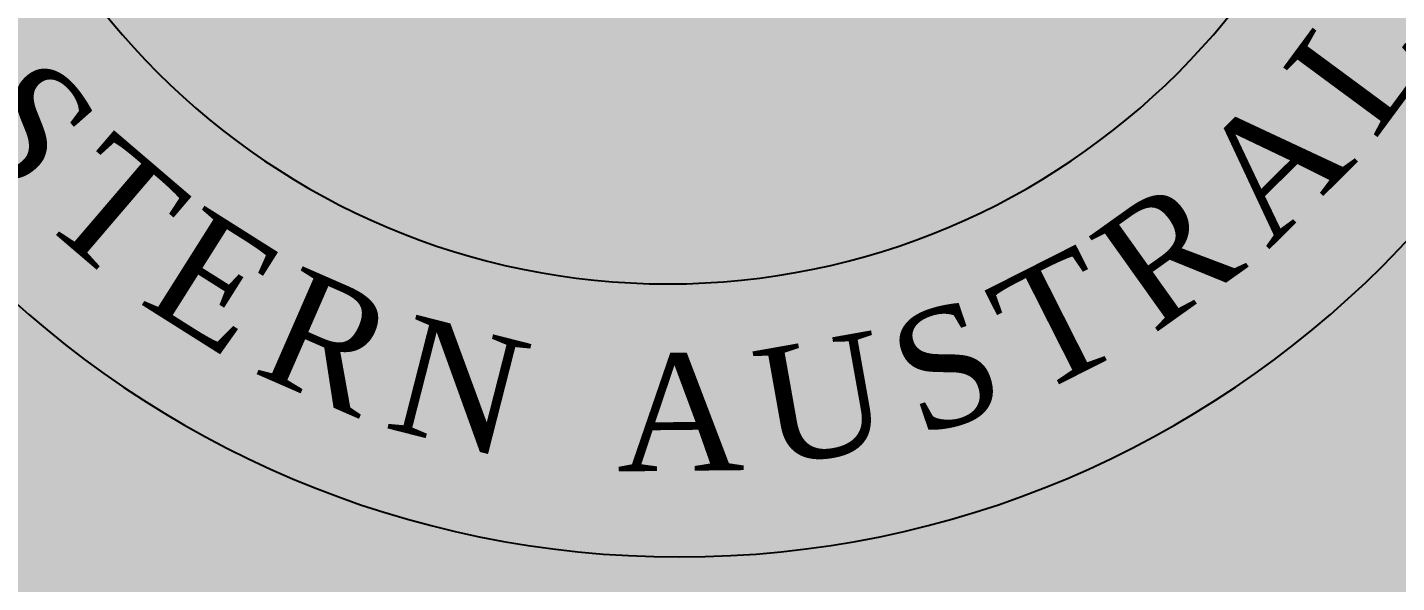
# Model space of a CAD drawing. Header units: millimetres. Extents: x 0 to 900, y 0 to 1200.
# Drawn here: x 75.7 to 158.4, y 1023.3 to 1056.8 of the extents above; entities that cross this region are included whole.
import ezdxf

# ---------------------------------------------------------------- set-up
doc = ezdxf.new("R2010")
doc.units = ezdxf.units.MM
doc.layers.add('GSCOLORFILL', color=3, linetype='Continuous', lineweight=0)
doc.layers.add('L18', color=4, linetype='Continuous')
doc.layers.add('Layer 1', color=1, linetype='Continuous')
doc.layers.add('YELLOW', color=7, linetype='Continuous', true_color=0xfedb00)
doc.styles.add('Style 21', font='times.ttf', dxfattribs={"width": 0.999999, "height": 1.659959})
doc.styles.add('Style 22', font='times.ttf', dxfattribs={"width": 0.999999, "height": 1.659959})
doc.styles.add('Style 23', font='times.ttf', dxfattribs={"width": 0.999999, "height": 1.659959})
doc.styles.add('Style 24', font='times.ttf', dxfattribs={"width": 0.999999, "height": 1.659959})
doc.styles.add('Style 25', font='times.ttf', dxfattribs={"width": 0.999999, "height": 1.659959})
doc.styles.add('Style 27', font='times.ttf', dxfattribs={"width": 0.999999, "height": 1.659959})
doc.styles.add('Style 28', font='times.ttf', dxfattribs={"width": 0.999999, "height": 1.659959})
doc.styles.add('Style 29', font='times.ttf', dxfattribs={"width": 0.999999, "height": 1.659959})
doc.styles.add('Style 30', font='times.ttf', dxfattribs={"width": 0.999999, "height": 1.659959})
doc.styles.add('Style 31', font='times.ttf', dxfattribs={"width": 0.999999, "height": 1.659959})
doc.styles.add('Style 32', font='times.ttf', dxfattribs={"width": 0.999999, "height": 1.659959})
doc.styles.add('Style 33', font='times.ttf', dxfattribs={"width": 0.999999, "height": 1.659959})

# ---------------------------------------------------------------- blocks, each defined once
blk = doc.blocks.new('*U45')
at = {"layer": 'GSCOLORFILL', "true_color": 0xfedb00, "transparency": 33554687}
blk.add_hatch(color=40, dxfattribs=at).paths.add_polyline_path([(-350, -600), (350, -600, 0.414214), (450, -500), (450, 500, 0.414214), (350, 600), (-350, 600, 0.414214), (-450, 500), (-450, -500, 0.414214)])
blk = doc.blocks.new('StateGovtLogo')
at = {"layer": 'L18'}
for points in [[(28.257, 15.244), (28.257, 7.47), (21.955, 1.167), (14.181, 1.167), (6.406, 1.167), (0.103, 7.47), (0.103, 15.244), (0.103, 23.018), (6.406, 29.321), (14.181, 29.321), (21.955, 29.321), (28.257, 23.018), (28.257, 15.244)], [(24.228, 15.244), (24.228, 9.603), (19.655, 5.032), (14.015, 5.032), (8.375, 5.032), (3.802, 9.603), (3.802, 15.244), (3.802, 20.884), (8.375, 25.457), (14.015, 25.457), (19.655, 25.457), (24.228, 20.884), (24.228, 15.244)]]:
    blk.add_open_spline(points, degree=3, knots=[0, 0, 0, 0, 1, 1, 1, 2, 2, 2, 3, 3, 3, 4, 4, 4, 4], dxfattribs=at)
at = {"layer": 'L18', "width": 0.999999}
for s, rotation, style, p in [('L', 53.5611, 'Style 33', (24.017, 7.052)), ('S', 311.4576, 'Style 21', (3.884, 7.272)), ('A', 44.663, 'Style 32', (22.511, 5.505)), ('T', 319.4447, 'Style 22', (5.06, 5.976)), ('R', 35.4702, 'Style 31', (20.878, 4.309)), ('E', 327.733, 'Style 23', (6.507, 4.774)), ('T', 26.8371, 'Style 30', (19.207, 3.436)), ('R', 336.3912, 'Style 24', (8.113, 3.79)), ('S', 18.7721, 'Style 29', (17.562, 2.853)), ('N', 345.6958, 'Style 25', (9.974, 3.005)), ('U', 10.0844, 'Style 28', (15.451, 2.432)), ('A', 0.5984, 'Style 27', (13.296, 2.377))]:
    blk.add_text(s, height=1.66, rotation=rotation, dxfattribs=dict(at, style=style)).set_placement(p)
blk = doc.blocks.new('StateGovtLogo(x10)')
at = {"layer": 'GSCOLORFILL', "xscale": 4.268711935970726, "yscale": 4.268711935970726, "zscale": 4.268711935970726}
blk.add_blockref('StateGovtLogo', (0, 0), dxfattribs=at)

msp = doc.modelspace()

# ---------------------------------------------------------------- hatches: boundary and pattern name
at = {"layer": 'Layer 1'}
h = msp.add_hatch(color=256, dxfattribs=at)
h.dxf.hatch_style = 1
edge = h.paths.add_edge_path()
edge.add_arc((447.669, 743.714), 365, 0, 360)

# ---------------------------------------------------------------- linework, layer by layer
at = {"layer": 'YELLOW'}
msp.add_circle((447.669, 743.714), 365, dxfattribs=at)

# ---------------------------------------------------------------- block references
at = {"layer": 'GSCOLORFILL'}
for name, p in [('*U45', (450, 600)), ('StateGovtLogo(x10)', (54.559, 1019.837))]:
    msp.add_blockref(name, p, dxfattribs=at)

doc.saveas('drawing.dxf')
